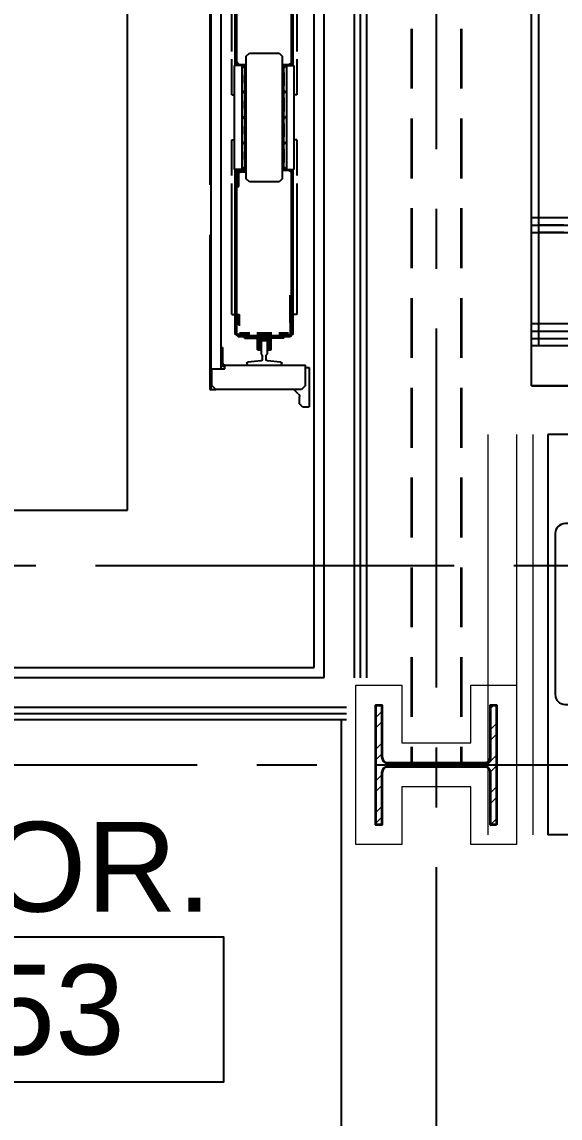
# Model space of a CAD drawing. Header units: inches. Extents: x 18000 to 22048, y 0 to 3165.
# Drawn here: x 19974.4 to 20028.4, y 1186.8 to 1296.8 of the extents above; entities that cross this region are included whole.
import ezdxf
from ezdxf.enums import TextEntityAlignment as Align

# ---------------------------------------------------------------- set-up
doc = ezdxf.new("R2010")
doc.units = ezdxf.units.IN
doc.header["$LTSCALE"] = 48
doc.header["$MEASUREMENT"] = 0
for name, pattern in [('CENTER2', [1.125, 0.75, -0.125, 0.125, -0.125]), ('HIDDEN', [0.375, 0.25, -0.125]), ('HIDDEN2', [0.1875, 0.125, -0.0625])]:
    doc.linetypes.add(name, pattern=pattern)
for name, color, linetype in [('_0_Objects', 8, 'Continuous'), ('A-Flor-Case', 8, 'Continuous'), ('A-Flor-Case-Hidden', 8, 'HIDDEN2'), ('A-Flor-Evtr', 8, 'Continuous'), ('A-Flor-Pfix', 8, 'Continuous'), ('A-Flor-Wall Mtd Fixture', 8, 'Continuous'), ('A-Grid(3-32)', 8, 'CENTER2'), ('A-Tag-Rm(3-32)', 8, 'Continuous'), ('A-Wall-Full', 8, 'Continuous'), ('A-Wall-Hatch Interior', 8, 'Continuous')]:
    doc.layers.add(name, color=color, linetype=linetype)
for name, color, linetype, lineweight in [('A-Detl-Hatch', 8, 'Continuous', 18), ('S-Detl-Hatch', 8, 'Continuous', 18), ('S-Detl-Wide', 8, 'Continuous', 35)]:
    doc.layers.add(name, color=color, linetype=linetype, lineweight=lineweight)
doc.layers.add('G-Anno-Nplt', color=8, linetype='Continuous', lineweight=18, plot=False)
doc.styles.get("Standard").update_dxf_attribs({"font": 'arial.ttf'})

# ---------------------------------------------------------------- blocks, each defined once
blk = doc.blocks.new('Otis Elev. Gen 2')
at = {"layer": 'A-Flor-Evtr'}
for p, q in [((-71.91338595270281, 13.00787401569687), (-75.85039382680043, 13.00787401569687)), ((-75.85039382680043, 12.33858267719916), (-75.85039382680043, 13.00787401569687)), ((-75.85039382680043, 12.33858267719916), (-75.53543319680102, 12.02362204719975)), ((-73.72440957480285, 12.64044094490237), (-74.11811036220024, 12.2467401574977)), ((-74.11811036220024, 12.2467401574977), (-74.11811036220024, 3.624692913399485)), ((-73.72440957480285, 12.64044094490237), (-71.67716548030148, 12.64044094490237)), ((-71.91338595270281, 12.64044094490237), (-71.91338595270281, 13.00787401569687)), ((-71.67716548030148, 10.2047244093992), (-71.67716548030148, 12.64044094490237)), ((-75.53543319680102, 12.02362204719975), (-74.83236767020207, 12.02362204719975)), ((-74.55397917370283, 11.90830975639983), (-74.11811036220024, 11.47244094489724)), ((-68.60629933860037, 11.40764645669697), (-52.05118110230251, 11.40764645669697)), ((-68.60629933860037, 11.40764645669697), (-68.60629933860037, 11.22834645670082)), ((-68.60629933860037, 11.22834645670082), (-68.60110957480356, 11.22834645670082)), ((-67.42519697640091, 11.22834645670082), (-68.60110957480356, 11.22834645670082)), ((-67.42519697640091, 11.10504645670153), (-68.60110957480356, 11.10504645670153)), ((-68.60110957480356, 10.7900864826006), (-68.60110957480356, 11.10504645670153)), ((-67.42519697640091, 11.22834645670082), (-52.05118110230251, 11.22834645670082)), ((-67.42519697640091, 11.10504645670153), (-64.66410170080053, 11.10504645670153)), ((-53.44153364470185, 11.7598425196993), (-66.60755209450144, 11.7598425196993)), ((-66.60755209450144, 11.7598425196993), (-66.60755209450144, 11.40764645669697)), ((-49.08786692910144, 11.7598425196993), (-52.6687025757019, 11.7598425196993)), ((-41.61811023620248, 11.47114645670081), (-52.05118110230251, 11.47114645670081)), ((-52.05118110230251, 10.72311496060138), (-52.05118110230251, 11.47114645670081)), ((-49.08786692910144, 11.7598425196993), (-49.08786692910144, 11.47114645670081)), ((-41.00058876280309, 11.7598425196993), (-44.58142440940355, 11.7598425196993)), ((-44.58142440940355, 11.7598425196993), (-44.58142440940355, 11.47114645670081)), ((-41.61811023620248, 10.72311496060138), (-41.61811023620248, 11.47114645670081)), ((-41.61811023620248, 11.40764645669697), (-25.06299200000285, 11.40764645669697)), ((-41.61811023620248, 11.22834645670082), (-26.2440943622023, 11.22834645670082)), ((-27.06173924410177, 11.7598425196993), (-40.22775769380314, 11.7598425196993)), ((-71.67716548030148, 6.779527559097914), (-71.67716548030148, 10.2047244093992)), ((-71.63779540160249, 10.24409448819642), (-71.47507061820215, 10.24409448819642)), ((-71.35734606630285, 10.13552143090055), (-71.24953978440317, 8.804787639099231)), ((-68.96220485040249, 10.46062992129737), (-68.8425198110017, 10.46062992129737)), ((-68.96220485040249, 10.46062992129737), (-68.96220485040249, 9.163523442897713)), ((-68.8425198110017, 10.98693622049905), (-68.8425198110017, 5.997315747998073)), ((-68.7192198110024, 10.98693622049905), (-68.7192198110024, 5.997315747998073)), ((-68.60110957480356, 10.79008582679671), (-68.45794579530047, 10.79008582679671)), ((-68.56692925980315, 9.948818897602905), (-68.56692925980315, 10.79008582679671)), ((-68.45794579530047, 10.93693622049614), (-68.45794579530047, 9.948818897602905)), ((-52.97637795270202, 10.30314960629767), (-53.29133858270143, 9.988188976400124)), ((-53.29133858270143, 9.988188976400124), (-53.29133858270143, 6.996062992096995)), ((-40.69291338580297, 10.30314960629767), (-52.97637795270202, 10.30314960629767)), ((-52.11023622050197, 10.30314960629767), (-52.11023622050197, 10.85219606300234)), ((-41.61811023620248, 10.72311496060138), (-52.05118110230251, 10.72311496060138)), ((-52.05118110230251, 10.5196850391003), (-52.05118110230251, 10.30314960629767)), ((-51.99212598420127, 10.57874015749985), (-51.91062992120351, 10.57874015749985)), ((-51.85157480310227, 10.51968503239914), (-51.85157480310227, 10.30314960629767)), ((-49.49225721780022, 10.5196850391003), (-49.49225721780022, 10.30314960629767)), ((-49.43320209970261, 10.57874015749985), (-49.35157480310227, 10.57874015749985)), ((-49.29251968500103, 10.51968503939861), (-49.29251968500103, 10.30314960629767)), ((-46.93320209970261, 10.5196850391003), (-46.93320209970261, 10.30314960629767)), ((-46.87414698160137, 10.57874015749985), (-46.79265091860361, 10.57874015749985)), ((-46.73359580050237, 10.51968503939861), (-46.73359580050237, 10.30314960629767)), ((-44.37427821520032, 10.5196850391003), (-44.37427821520032, 10.30314960629767)), ((-44.31522309710272, 10.57874015749985), (-44.23608923880238, 10.57874015749985)), ((-44.17703412070114, 10.51968503939861), (-44.17703412070114, 10.30314960629767)), ((-41.81771653540272, 10.5196850391003), (-41.81771653540272, 10.30314960629767)), ((-41.75866141730148, 10.57874015749985), (-41.67716535430009, 10.57874015749985)), ((-41.61811023620248, 10.51968503939861), (-41.61811023620248, 10.30314960629767)), ((-41.55905511810124, 10.85219606300234), (-41.55905511810124, 10.30314960629767)), ((-40.37795275590179, 9.988188976400124), (-40.69291338580297, 10.30314960629767)), ((-40.37795275590179, 6.996062992096995), (-40.37795275590179, 9.988188976400124)), ((-70.66692925980169, 8.688976377998188), (-70.55118122830027, 8.80472440939775)), ((-70.55118122830027, 8.80472440939775), (-69.27559067710172, 8.80472440939775)), ((-70.15118122830245, 9.196456692901847), (-69.08031508660133, 9.196456692901847)), ((-70.15118122830245, 9.076771653497417), (-70.15118122830245, 9.196456692901847)), ((-70.15118122830245, 9.076771653497417), (-69.08031508660133, 9.076771653497417)), ((-70.14813004720054, 9.070125984202605), (-69.15063004720287, 9.070125984202605)), ((-70.14813004720054, 8.877125984196027), (-70.14813004720054, 9.070125984202605)), ((-69.2323321749027, 8.877125984196027), (-70.14813004720054, 8.877125984196027)), ((-70.14813004720054, 8.877125984196027), (-70.08813004720287, 8.817125984198356)), ((-69.27063004720185, 8.817125984198356), (-70.08813004720287, 8.817125984198356)), ((-69.90313004720156, 9.076771653497417), (-69.90313004720156, 9.070125984202605)), ((-69.51313004720214, 9.076771653497417), (-69.51313004720214, 9.070125984202605)), ((-69.27559067710172, 8.80472440939775), (-69.23622059840272, 8.765354330702394)), ((-69.15063004720287, 9.005125984200276), (-69.27063004720185, 8.817125984198356)), ((-69.20563004720316, 8.755125984200276), (-69.02563004720287, 8.880125984200276)), ((-69.14563004720185, 8.187459317596222), (-69.14563004720185, 8.796792650900898)), ((-68.96220485040249, 8.95866141730221), (-68.96220485040249, 8.025590551202185)), ((-68.96063004720054, 8.880125984200276), (-68.96063004720054, 8.104125984202255)), ((-68.56692925980315, 7.744094488196424), (-68.56692925980315, 9.240157480300695)), ((-68.45794579530047, 9.240157480300695), (-68.45794579530047, 7.744094488196424)), ((-71.24953978440317, 8.179464329397888), (-71.35734606630285, 6.848730537596566)), ((-71.12396692900074, 8.688976377998188), (-70.66692925980169, 8.688976377998188)), ((-70.66692925980169, 8.295275590498932), (-71.12396692900074, 8.295275590498932)), ((-70.55118122830027, 8.17952755909937), (-70.66692925980169, 8.295275590498932)), ((-69.27559067710172, 8.17952755909937), (-70.55118122830027, 8.17952755909937)), ((-69.08031508660133, 7.907480314999702), (-70.15118122830245, 7.907480314999702)), ((-70.15118122830245, 7.907480314999702), (-70.15118122830245, 7.787795275602548)), ((-69.08031508660133, 7.787795275602548), (-70.15118122830245, 7.787795275602548)), ((-70.14813004720054, 8.107125984199229), (-70.08813004720287, 8.1671259841969)), ((-70.14813004720054, 8.107125984199229), (-69.2323321749027, 8.107125984199229)), ((-70.14813004720054, 7.914125984199927), (-70.14813004720054, 8.107125984199229)), ((-69.15063004720287, 7.914125984199927), (-70.14813004720054, 7.914125984199927)), ((-70.08813004720287, 8.1671259841969), (-69.27063004720185, 8.1671259841969)), ((-69.90313004720156, 7.914125984199927), (-69.90313004720156, 7.907480314999702)), ((-69.51313004720214, 7.914125984199927), (-69.51313004720214, 7.907480314999702)), ((-69.23622059840272, 8.218897637802002), (-69.27559067710172, 8.17952755909937)), ((-69.15063004720287, 7.979125984202255), (-69.27063004720185, 8.1671259841969)), ((-69.23622059840272, 8.765354330702394), (-69.23622059840272, 8.218897637802002)), ((-69.20563004720316, 8.229125984202255), (-69.20563004720316, 8.755125984200276)), ((-69.02563004720287, 8.104125984202255), (-69.20563004720316, 8.229125984202255)), ((-68.96220485040249, 6.523622047199751), (-68.96220485040249, 7.820728525599407)), ((-71.67716548030148, 4.526267716501025), (-71.67716548030148, 6.779527559097914)), ((-71.47507061820215, 6.740157480300695), (-71.63779540160249, 6.740157480300695)), ((-68.56692925980315, 5.893700787397393), (-68.56692925980315, 7.03543307090149)), ((-68.45794579530047, 7.03543307090149), (-68.45794579530047, 6.011811023599876)), ((-53.29133858270143, 6.996062992096995), (-52.97637795270202, 6.681102362199454)), ((-52.97637795270202, 6.681102362199454), (-40.69291338580297, 6.681102362199454)), ((-52.28953622050176, 6.132055905502057), (-52.28953622050176, 6.681102362199454)), ((-52.11023622050197, 6.132055905502057), (-52.11023622050197, 6.681102362199454)), ((-52.05118110230251, 6.681102362199454), (-52.05118110230251, 6.464566929396824)), ((-51.85157480310227, 6.681102362199454), (-51.85157480310227, 6.464566936097981)), ((-49.49225721780022, 6.681102362199454), (-49.49225721780022, 6.464566929396824)), ((-49.29251968500103, 6.681102362199454), (-49.29251968500103, 6.46456692909851)), ((-46.93320209970261, 6.681102362199454), (-46.93320209970261, 6.464566929396824)), ((-46.73359580050237, 6.681102362199454), (-46.73359580050237, 6.46456692909851)), ((-44.37427821520032, 6.681102362199454), (-44.37427821520032, 6.464566929396824)), ((-44.17703412070114, 6.681102362199454), (-44.17703412070114, 6.46456692909851)), ((-41.81771653540272, 6.681102362199454), (-41.81771653540272, 6.464566929396824)), ((-41.61811023620248, 6.681102362199454), (-41.61811023620248, 6.46456692909851)), ((-41.55905511810124, 6.681102362199454), (-41.55905511810124, 6.132055905502057)), ((-40.69291338580297, 6.681102362199454), (-40.37795275590179, 6.996062992096995)), ((-68.96220485040249, 6.523622047199751), (-68.8425198110017, 6.523622047199751)), ((-68.60629933860037, 5.7559055117963), (-52.05118110230251, 5.7559055117963)), ((-68.60629933860037, 5.7559055117963), (-68.60629933860037, 5.576605511800153)), ((-68.60629933860037, 5.576605511800153), (-52.05118110230251, 5.576605511800153)), ((-68.48347045010087, 5.893700787397393), (-68.56692925980315, 5.893700787397393)), ((-67.71416335280082, 6.011811023599876), (-66.60755209450144, 6.011811023599876)), ((-66.60755209450144, 5.893700787397393), (-67.62676602230204, 5.893700787397393)), ((-66.60755209450144, 5.7559055117963), (-66.60755209450144, 6.011811023599876)), ((-66.60755209450144, 5.224409448797815), (-66.60755209450144, 5.576605511800153)), ((-53.76377952750045, 5.935205511799722), (-52.48638661420046, 5.935205511799722)), ((-53.76377952750045, 5.7559055117963), (-53.76377952750045, 5.935205511799722)), ((-52.05118110230251, 6.261137007903017), (-41.61811023620248, 6.261137007903017)), ((-52.05118110230251, 6.261137007903017), (-52.05118110230251, 5.513105511796311)), ((-52.05118110230251, 5.513105511796311), (-41.61811023620248, 5.513105511796311)), ((-51.99212598420127, 6.405511810997268), (-51.91062992120351, 6.405511810997268)), ((-49.43320209970261, 6.405511810997268), (-49.35157480310227, 6.405511810997268)), ((-49.08786692910144, 5.224409448797815), (-49.08786692910144, 5.513105511796311)), ((-46.87414698160137, 6.405511810997268), (-46.79265091860361, 6.405511810997268)), ((-44.58142440940355, 5.224409448797815), (-44.58142440940355, 5.513105511796311)), ((-44.31522309710272, 6.405511810997268), (-44.23608923880238, 6.405511810997268)), ((-41.75866141730148, 6.405511810997268), (-41.67716535430009, 6.405511810997268)), ((-41.61811023620248, 6.261137007903017), (-41.61811023620248, 5.513105511796311)), ((-41.61811023620248, 5.7559055117963), (-25.06299200000285, 5.7559055117963)), ((-41.61811023620248, 5.576605511800153), (-25.06299200000285, 5.576605511800153)), ((-72.04201587400166, 4.526267716501025), (-71.67716548030148, 4.526267716501025)), ((-72.04201587400166, 3.230992126002093), (-72.04201587400166, 4.526267716501025)), ((-66.60755209450144, 5.224409448797815), (-53.44153364470185, 5.224409448797815)), ((-52.6687025757019, 5.224409448797815), (-49.08786692910144, 5.224409448797815)), ((-44.58142440940355, 5.224409448797815), (-41.00058876280309, 5.224409448797815)), ((-40.22775769380314, 5.224409448797815), (-27.06173924410177, 5.224409448797815)), ((-74.11811036220024, 3.624692913399485), (-73.72440957480285, 3.230992126002093)), ((-74.11811036220024, 3.01968503939861), (-74.11811036220024, 3.624692913399485)), ((-72.04201587400166, 4.161417322800844), (-21.57086601570336, 4.161417322800844)), ((-71.48031508660279, 4.32941732279869), (-69.89870878740112, 4.32941732279869)), ((-69.89870878740112, 4.161417322800844), (-69.89870878740112, 4.32941732279869)), ((-19.55118097640297, 3.137795275601093), (-74.11811036220024, 3.137795275601093)), ((-58.60629921260261, 3.01968503939861), (-74.11811036220024, 3.01968503939861)), ((-73.72440957480285, 3.230992126002093), (-72.04201587400166, 3.230992126002093)), ((-19.55118097640297, 3.01968503939861), (-53.60629921260261, 3.01968503939861)), ((-86.20472440940102, -71.43740157479988), (-86.20472440939739, -5.24409448818551)), ((-86.20472440939739, -5.24409448818551), (-7.464566929100329, -5.2440944882037))]:
    blk.add_line(p, q, dxfattribs=at)
for centre, radius, start, end in [((-74.83236767020207, 11.62992125980236), 0.3937007874, 44.99999999985261, 90), ((-68.60110957480356, 10.98693622049905), 0.2414102362, 90, 180), ((-68.60110957480356, 10.98693622049905), 0.1181102362, 90, 180), ((-52.48638661420046, 10.85219606300234), 0.3761503937, 0, 90), ((-41.18290472440276, 10.85219606300234), 0.3761503937, 90, 180), ((-71.63779540160249, 10.2047244093992), 0.0393700787, 90, 180), ((-71.47507061820215, 10.12598425200122), 0.1181102362, 4.631568669244797, 90), ((-51.99212598420127, 10.51968503939861), 0.0590551181, 90, 180.0000002934847), ((-51.91062992120351, 10.51968503939861), 0.0590551181, 359.9999932052458, 90), ((-51.79251968500103, 10.48432748689811), 0.0590551181, 180.0000003176638, 273.6144208646998), ((-50.67191601050217, -7.255905511803576), 17.7165354331, 86.38557911315743, 93.6144208853864), ((-49.55131233590146, 10.48432748689811), 0.0590551181, 266.3855795878801, 359.9999926532944), ((-49.43320209970261, 10.51968503939861), 0.0590551181, 90, 180.0000002934847), ((-49.35157480310227, 10.51968503939861), 0.0590551181, 359.9999997069322, 90), ((-49.23346456690342, 10.48432748689811), 0.0590551181, 180.0000003176638, 273.6144208646998), ((-48.11286089240093, -7.255905511803576), 17.7165354331, 86.38557911315743, 93.6144208853864), ((-46.99225721780022, 10.48432748689811), 0.0590551181, 266.3855795878801, 359.9999926532944), ((-46.87414698160137, 10.51968503939861), 0.0590551181, 90, 180.0000002934847), ((-46.79265091860361, 10.51968503939861), 0.0590551181, 359.9999997069322, 90), ((-46.67454068240113, 10.48432748689811), 0.0590551181, 180.0000003176638, 273.6144208646998), ((-45.55393700790228, -7.255905511803576), 17.7165354331, 86.38557911315743, 93.6144208853864), ((-44.43333333330156, 10.48432748689811), 0.0590551181, 266.3855795878801, 359.9999926532944), ((-44.31522309710272, 10.51968503939861), 0.0590551181, 90, 180.0000002934847), ((-44.23608923880238, 10.51968503939861), 0.0590551181, 359.9999997069322, 90), ((-44.11797900260353, 10.48432748689811), 0.0590551181, 180.0000003176638, 273.6144208646998), ((-42.99737532810104, -7.255905511803576), 17.7165354331, 86.38557911315743, 93.6144208853864), ((-41.87677165350033, 10.48432748689811), 0.0590551181, 266.3855795878801, 359.9999926532944), ((-41.75866141730148, 10.51968503939861), 0.0590551181, 90, 180.0000002934847), ((-41.67716535430009, 10.51968503939861), 0.0590551181, 359.9999997069322, 90), ((-71.12396692900074, 8.814960629897541), 0.125984252, 184.6315686692448, 270), ((-69.15063004720287, 8.880125984200276), 0.19, 0, 90), ((-69.15063004720287, 8.880125984200276), 0.125, 0, 90), ((-69.08031508660133, 8.95866141730221), 0.2377952756, 0, 90), ((-69.08031508660133, 8.95866141730221), 0.1181102362, 0, 90), ((-71.12396692900074, 8.169291338599578), 0.125984252, 90, 175.3684313307552), ((-69.15063004720287, 8.104125984202255), 0.19, 270, 0), ((-69.15063004720287, 8.104125984202255), 0.125, 270, 0), ((-69.08031508660133, 8.025590551202185), 0.2377952756, 270, 0), ((-69.08031508660133, 8.025590551202185), 0.1181102362, 270, 0), ((-71.63779540160249, 6.779527559097914), 0.0393700787, 180, 270), ((-71.47507061820215, 6.858267716503178), 0.1181102362, 270, 355.3684313307552), ((-68.60110957480356, 5.997315747998073), 0.2414102362, 180, 270), ((-68.60110957480356, 5.997315747998073), 0.1181102362, 180, 270), ((-52.48638661420046, 6.132055905502057), 0.3761503937, 270, 0), ((-52.48638661420046, 6.132055905502057), 0.1968503937, 270, 0), ((-51.99212598420127, 6.46456692909851), 0.0590551181, 179.9999997069322, 270), ((-51.91062992120351, 6.46456692909851), 0.0590551181, 270, 6.79517111030318e-06), ((-51.79251968500103, 6.49992448159901), 0.0590551181, 86.38557913530018, 179.9999996827531), ((-50.67191601050217, 24.2401574803007), 17.7165354331, 266.3855791146136, 273.6144208868425), ((-49.55131233590146, 6.49992448159901), 0.0590551181, 7.346705550728396e-06, 93.6144204121199), ((-49.43320209970261, 6.46456692909851), 0.0590551181, 179.9999997069322, 270), ((-49.35157480310227, 6.46456692909851), 0.0590551181, 270, 2.934846908989854e-07), ((-49.23346456690342, 6.49992448159901), 0.0590551181, 86.38557913530018, 179.9999996827531), ((-48.11286089240093, 24.2401574803007), 17.7165354331, 266.3855791146136, 273.6144208868425), ((-46.99225721780022, 6.49992448159901), 0.0590551181, 7.346705550728396e-06, 93.6144204121199), ((-46.87414698160137, 6.46456692909851), 0.0590551181, 179.9999997069322, 270), ((-46.79265091860361, 6.46456692909851), 0.0590551181, 270, 2.934846908989854e-07), ((-46.67454068240113, 6.49992448159901), 0.0590551181, 86.38557913530018, 179.9999996827531), ((-45.55393700790228, 24.2401574803007), 17.7165354331, 266.3855791146136, 273.6144208868425), ((-44.43333333330156, 6.49992448159901), 0.0590551181, 7.346705550728396e-06, 93.6144204121199), ((-44.31522309710272, 6.46456692909851), 0.0590551181, 179.9999997069322, 270), ((-44.23608923880238, 6.46456692909851), 0.0590551181, 270, 2.934846908989854e-07), ((-44.11797900260353, 6.49992448159901), 0.0590551181, 86.38557913530018, 179.9999996827531), ((-42.99737532810104, 24.2401574803007), 17.7165354331, 266.3855791146136, 273.6144208868425), ((-41.87677165350033, 6.49992448159901), 0.0590551181, 7.346705550728396e-06, 93.6144204121199), ((-41.75866141730148, 6.46456692909851), 0.0590551181, 179.9999997069322, 270), ((-41.67716535430009, 6.46456692909851), 0.0590551181, 270, 2.934846908989854e-07), ((-41.18290472440276, 6.132055905502057), 0.3761503937, 180, 270), ((-71.48031508660279, 4.526267716501025), 0.3648503937, 180, 270), ((-71.48031508660279, 4.526267716501025), 0.1968503937, 180, 270)]:
    blk.add_arc(centre, radius, start, end, dxfattribs=at)
at = {"layer": 'A-Wall-Full'}
for p, q in [((-102.0000000000036, -82.99212598429949), (-102, 13.50787401570051)), ((-102, 13.50787401570051), (2, 13.50787401570051))]:
    blk.add_line(p, q, dxfattribs=at)
blk = doc.blocks.new('Elev-otis gen2')
at = {"layer": 'A-Wall-Full'}
for points in [[(9.194999999999709, -2), (218.2613065997684, -2)], [(222.5000000000036, -3.999999999994543), (222.5000000000036, -109.0000000000036), (169.2500000000164, -109)]]:
    blk.add_lwpolyline(points, dxfattribs=at)
at = {"layer": 'A-Wall-Hatch Interior'}
for p, q in [((9.194999999999709, -2.625), (218.2613065997684, -2.625)), ((221.8750000000036, -3.999999999994543), (221.8750000000036, -108.3750000000036)), ((218.2500000000055, -6.250000000003638), (8.25, -6.250000000007276)), ((218.2500000000018, -104.7500000000036), (218.2500000000055, -6.250000000003638))]:
    blk.add_line(p, q, dxfattribs=at)
for points in [[(9.194999999999709, -3.25), (218.2613065997684, -3.25)], [(221.2500000000036, -3.999999999994543), (221.2500000000036, -107.7500000000036), (170.5000000000146, -107.7500000000036), (170.5000000000164, -104.75)]]:
    blk.add_lwpolyline(points, dxfattribs=at)
at = {"xscale": -1}
blk.add_blockref('Otis Elev. Gen 2', (115.25, -20.75787401570415), dxfattribs=at)
blk = doc.blocks.new('3RD FLOOR CORE & SHELL')
at = {"rotation": 270}
blk.add_blockref('Elev-otis gen2', (-2004.500603306955, -14592.74999999999), dxfattribs=at)
blk = doc.blocks.new('*U10')
at = {"layer": 'A-Detl-Hatch'}
h = blk.add_hatch(dxfattribs=at)
h.set_pattern_fill('ANSI32', color=256, scale=6, style=0)
h.set_pattern_definition([(45, (0, -6.06), (-1.590990257669732, 1.590990257669732), []), (45, (1.06066017, -6.06), (-1.590990257669732, 1.590990257669732), [])])
edge = h.paths.add_edge_path()
edge.add_line((6, -12.12), (6, -11.515))
edge.add_line((6, -11.515), (0.7949999999999999, -11.515))
edge.add_arc((0.7949999999999998, -10.915), 0.6000000000000014, 180.0000000000002, 270, ccw=False)
edge.add_line((0.195, -10.915), (0.195, -1.205))
edge.add_arc((0.7949999999999998, -1.205), 0.5999999999999999, 90, 180, ccw=False)
edge.add_line((0.7949999999999999, -0.6050000000000004), (6, -0.6050000000000004))
edge.add_line((6, -0.6050000000000004), (6, 0))
edge.add_line((6, 0), (-6, 0))
edge.add_line((-6, 0), (-6, -0.6050000000000004))
edge.add_line((-6, -0.6050000000000004), (-0.7949999999999999, -0.6050000000000004))
edge.add_arc((-0.7949999999999998, -1.205), 0.5999999999999996, 0, 90, ccw=False)
edge.add_line((-0.195, -1.205), (-0.195, -10.915))
edge.add_arc((-0.7949999999999998, -10.915), 0.5999999999999999, 270, 359.99999999999983, ccw=False)
edge.add_line((-0.7949999999999999, -11.515), (-6, -11.515))
edge.add_line((-6, -11.515), (-6, -12.12))
edge.add_line((-6, -12.12), (6, -12.12))
at = {"linetype": 'ByBlock'}
blk.add_lwpolyline([(6, -12.12), (6, -11.515), (0.7949999999999999, -11.515, -0.414213562373095), (0.195, -10.915), (0.195, -1.205, -0.414213562373095), (0.7949999999999999, -0.6050000000000004), (6, -0.6050000000000004), (6, 0), (-6, 0), (-6, -0.6050000000000004), (-0.7949999999999999, -0.6050000000000004, -0.414213562373095), (-0.195, -1.205), (-0.195, -10.915, -0.414213562373095), (-0.7949999999999999, -11.515), (-6, -11.515), (-6, -12.12)], format="xyb", close=True, dxfattribs=at)
blk = doc.blocks.new('W12X65')
at = {"layer": 'S-Detl-Hatch'}
blk.add_lwpolyline([(13860.59476888933, -7310.277745052937), (13860.59476888933, -7305.672745052938), (13854.78976888933, -7305.672745052938), (13854.78976888933, -7298.762745052937), (13860.59476888933, -7298.762745052937), (13860.59476888933, -7294.157745052938), (13844.59476888933, -7294.157745052938), (13844.59476888933, -7298.762745052937), (13850.39976888933, -7298.762745052937), (13850.39976888933, -7305.672745052938), (13844.59476888933, -7305.672745052938), (13844.59476888933, -7310.277745052937)], close=True, dxfattribs=at)
at = {"layer": 'S-Detl-Wide'}
blk.add_blockref('*U10', (13852.59476888933, -7296.157745052938), dxfattribs=at)
blk = doc.blocks.new('3RD FLOOR - STRUCTURAL GRID')
at = {"layer": 'A-Grid(3-32)'}
for p, q in [((-1999.500603306959, -13426.0071977946), (-1999.500603306955, -15409.76760057454)), ((-3869.699204909644, -14799.74999999999), (-113.3020017338204, -14799.74999999999)), ((-3895.500603321736, -14819.74999999999), (-87.50060332173598, -14819.74999999999))]:
    blk.add_line(p, q, dxfattribs=at)
at = {"layer": 'S-Detl-Wide', "linetype": 'HIDDEN2'}
for p, q in [((-2002.000603306959, -14592.94499999999), (-2002.000603306959, -14819.55499999999)), ((-1997.000603306959, -14592.94499999999), (-1997.000603306959, -14819.55499999999))]:
    blk.add_line(p, q, dxfattribs=at)
at = {"xscale": -1, "rotation": 90}
blk.add_blockref('W12X65', (-9301.718348359898, -967.1552311106607), dxfattribs=at)
blk = doc.blocks.new('wall sconce')
for p, q in [((2, -2.625), (2, 2.625)), ((-1, 0), (4.625, 0))]:
    blk.add_line(p, q)
blk.add_circle((2, 0), 1.875)
blk = doc.blocks.new('sink1915rear')
for p, q in [((-5.601845827053911, -4.235513189239756), (-3.783965719201888, -6.05339329709178)), ((-5.474493317582425, -4.009312308117968), (-3.076858938015338, -6.406946687685053)), ((-6.004823403472336, -4.539642394007879), (-3.607189023905249, -6.937276773574965)), ((-5.778622522350549, -4.412289884536392), (-3.960742414498522, -6.230169992388417)), ((-3.960742414498522, -6.230169992388417), (-3.783965719201888, -6.05339329709178)), ((-3.607189023905249, -6.937276773574965), (-3.076858938015338, -6.406946687685053))]:
    blk.add_line(p, q)
blk.add_circle((-6.347227801003122, -3.666907910587183), 0.9375)
for points, knots in [([(0.0004528601065345583, -3.91076877255836), (-0.4126250764766866, -3.926481334309422), (-1.229345721615267, -3.957547562818874), (-2.411726861462984, -4.201425570674523), (-3.481891077401134, -4.565371331874287), (-4.132568998395769, -4.888289128985303), (-4.42554070006971, -5.058264925630697)], [0, 0, 0, 0, 1.238365004979438, 2.448444170486671, 3.606048187069407, 4.621257040060851, 4.621257040060851, 4.621257040060851, 4.621257040060851]), ([(-5.068493935649283, -5.475971861836875), (-5.158453843785232, -5.541295895701818), (-5.499234016115146, -5.801062842462793), (-6.033423511483338, -6.293099343300849), (-6.597211587900805, -6.98617685947119), (-7.025952191445331, -7.708484889703257), (-7.324374776655734, -8.448638472511954), (-7.500775518326225, -9.197108066528614), (-7.559659323057947, -9.949188037262637), (-7.500745584228877, -10.70145636589178), (-7.324216297325545, -11.45046201719007), (-7.025472792042468, -12.19140276557655), (-6.596190983354095, -12.91461983421322), (-6.031694278158003, -13.60861709277041), (-5.327277413640399, -14.25751553891327), (-4.481233270928467, -14.83824198700177), (-3.502784771569392, -15.32976732019944), (-2.408215916333365, -15.70215543521141), (-1.22713508602255, -15.94594164893018), (-0.4117005270669409, -15.97701054819682), (0.0004589975065272256, -15.99271425195836)], [5.387657404741645, 5.387657404741645, 5.387657404741645, 5.387657404741645, 5.720939566022763, 6.671914558966629, 7.558930469905226, 8.391938934834847, 9.182353751364623, 9.94385050592812, 10.6900528230439, 11.43645772895954, 12.19852389533066, 12.98981513865818, 13.82391691069281, 14.71212740683209, 15.6642881085877, 16.68723626789985, 17.78085518532396, 18.93843724306726, 20.14741629025649, 21.38303016869123, 21.38303016869123, 21.38303016869123, 21.38303016869123])]:
    blk.add_open_spline(points, degree=3, knots=knots)
for points in [[(0.0004528598065292044, -3.910768090758356), (1.235398677506524, -3.992301177658359), (2.421989394306536, -4.229653737358358), (3.51674184070653, -4.605959435758358), (4.492905708806532, -5.097619465258358), (5.333913246206535, -5.678187459458357), (6.032236193606522, -6.323730615858359), (6.590464929406522, -7.013078333958358), (7.014007638706531, -7.730387864458358), (7.308822586206531, -8.463773831658358), (7.482779795906524, -9.205143845458359), (7.540467743906532, -9.949121220958357), (7.482760787506535, -10.69330034585836), (7.308676673006531, -11.43522553545836), (7.013537163906534, -12.16942574765836), (6.589443024006528, -12.88767952865836), (6.030482920006534, -13.57797237235836), (5.331320934106529, -14.22435491845836), (4.489510967006524, -14.80557130815836), (3.512820066106528, -15.29762395235836), (2.418128098406527, -15.67403827005836), (1.232639430006529, -15.91129127545836), (0.000458997406525441, -15.99271460255836)], [(0.0001532756065358853, -9.702288986758358), (-0.4781987342934713, -9.607139346958359), (-0.8837266100934755, -9.336176053958358), (-1.154693306093471, -8.930650118958358), (-1.249846724393464, -8.452298014358359), (-1.154698973993476, -7.973941538058359), (-0.8837337915934711, -7.568409100958359), (-0.4782032952934685, -7.297440515658359), (0.0001532756065358853, -7.20228898665836)], [(0.0001532816065292764, -7.57728898665836), (-0.3346915431934718, -7.643893076658358), (-0.6185694750934658, -7.833574870258357), (-0.8082429797934694, -8.117445001858357), (-0.8748467242934694, -8.452295324158356), (-0.8082390134934698, -8.787142547058359), (-0.6185644455934707, -9.07100813245836), (-0.3346883527934708, -9.260686218258357), (0.0001532824065293426, -9.32728898665836)], [(0.0001532756065358853, -9.702288986758358), (0.4785052856065306, -9.607139346958359), (0.8840331614065349, -9.336176053958358), (1.154999857306535, -8.930650118958358), (1.250153275606536, -8.452298014358359), (1.155005525206533, -7.973941538058359), (0.8840403429065304, -7.568409100958359), (0.4785098466065278, -7.297440515658359), (0.0001532756065358853, -7.20228898665836)], [(0.0001532816065292764, -7.57728898665836), (0.3349980945065312, -7.643893076658358), (0.6188760264065252, -7.833574870258357), (0.8085495311065358, -8.117445001858357), (0.8751532756065359, -8.452295324158356), (0.8085455648065292, -8.787142547058359), (0.61887099690653, -9.07100813245836), (0.3349949041065301, -9.260686218258357), (0.0001532824065293426, -9.32728898665836)]]:
    blk.add_spline(points, degree=3)
at = {"layer": 'A-Flor-Case-Hidden', "linetype": 'HIDDEN2', "ltscale": 0.25, "extrusion": (0, 0, -1)}
blk.add_ellipse((0.0001532769065306638, -10.01428898665836), major_axis=(-8.5625, 0), ratio=0.8248175182481752, dxfattribs=at)
blk = doc.blocks.new('41in Std Vanity')
at = {"layer": 'A-Flor-Case'}
for p, q in [((23.00000000001091, 52), (0, 52)), ((0.7500000000013642, 4), (0.7500000000109139, 52)), ((23.00000000000045, 4), (23.00000000001091, 52)), ((23.00000000000045, 4), (4.547473508864641e-13, 4))]:
    blk.add_line(p, q, dxfattribs=at)
at = {"layer": 'A-Flor-Case-Hidden'}
for p, q in [((0, 51.25), (22.00000000000091, 51.25)), ((22.00000000000091, 4.75), (22.00000000001, 51.125)), ((0, 50.5), (21.25000000000114, 50.5)), ((0, 49.75), (21.25000000000114, 49.75)), ((0, 16.875), (21.25000000000114, 16.875)), ((0, 16.125), (21.25000000000114, 16.125)), ((21.25000000000364, 16.125), (0.750000000003638, 16.125)), ((0, 15.375), (22.00000000000091, 15.375)), ((21.25000000000364, 15.375), (0.750000000003638, 15.375)), ((0, 6.25), (21.25000000000114, 6.25)), ((0, 5.5), (21.25000000000114, 5.5)), ((0, 4.75), (22.00000000000091, 4.75))]:
    blk.add_line(p, q, dxfattribs=at)
for points in [[(21.25000000000114, 49.75), (22.00000000000091, 49.75), (22.00000000000091, 51.25), (21.25000000000114, 51.25)], [(21.25000000000114, 16.875), (22.00000000000091, 16.875), (22.00000000000091, 15.375), (21.25000000000114, 15.375)], [(21.25000000000114, 6.25), (22.00000000000091, 6.25), (22.00000000000091, 4.75), (21.25000000000114, 4.75)]]:
    blk.add_lwpolyline(points, close=True, dxfattribs=at)
at = {"layer": 'A-Wall-Full'}
for p, q in [((0, 0), (0, 56)), ((0, 56), (23.00000000001091, 55.99999999999091)), ((23.00000000001091, 0), (0, 0))]:
    blk.add_line(p, q, dxfattribs=at)
at = {"layer": 'A-Flor-Pfix', "rotation": 90}
blk.add_blockref('sink1915rear', (2.736114859054396, 33.31233616187853), dxfattribs=at)
at = {"layer": 'A-Flor-Wall Mtd Fixture', "xscale": -1, "rotation": 90}
blk.add_blockref('wall sconce', (11.500000000005, 54.99999999999545), dxfattribs=at)
at = {"layer": 'A-Flor-Wall Mtd Fixture', "rotation": 90}
blk.add_blockref('wall sconce', (11.50000000000546, 1), dxfattribs=at)
blk = doc.blocks.new('Studio Vanity and Closet Typ')
at = {"layer": 'A-Wall-Full'}
blk.add_line((0, 0), (0, -23.00000000001091), dxfattribs=at)
at = {"xscale": -1, "rotation": 90}
blk.add_blockref('41in Std Vanity', (0, 0), dxfattribs=at)
blk = doc.blocks.new('Toiliet American Std Cadet Pro')
for p, q in [((5.839921660070786, 9.062505791591093), (0.9999923428219972, 9.062500811356813)), ((-6.8458210762401e-06, 8.062500000000682), (6.84582104781839e-06, -8.062500000000455)), ((6.839922910565974, 7.896269271069514), (6.83992247142703, 8.062506602947906)), ((7.531675966204034, 6.5162270408739), (6.99574209232037, 7.360211553805357)), ((7.687504852041457, -5.98014813940199), (7.68749514795843, 5.980169323609744)), ((6.995754035816532, -7.360191492113245), (7.531686540155164, -6.516206109515224)), ((6.839936163069183, -8.062493397052776), (6.839935723930012, -7.896249462226478)), ((1.000007657177292, -9.062499188643415), (5.839936974426081, -9.062494208408907))]:
    blk.add_line(p, q)
for centre, radius, start, end in [((0.9999931541785827, 8.062500811357268), 0.9999999999999999, 90.00004648730803, 180.000046487308), ((5.839922471427371, 8.06250579159132), 0.9999999999999999, 4.648730802774381e-05, 90.00004648730803), ((7.839922910565861, 7.896270082426099), 1.00000000000023, 180.000046487282, 212.4157267287875), ((6.687495147958543, 5.980168512253158), 1.000000000000227, 4.648730802774381e-05, 32.4157267288182), ((10.88910110862361, 10.10133413929634), 4.911750858309969, 226.878355171493, 295.5830616127054), ((10.88911725706632, -10.10130787825301), 4.911750778598119, 64.4170277726952, 133.1217347887163), ((6.687504852041769, -5.98014895075903), 0.999999999999916, 327.5843662458179, 4.648730802774381e-05), ((7.839935723929699, -7.896248650869893), 0.9999999999999999, 147.5843662458017, 180.000046487308), ((1.000006845820707, -8.06249918864387), 0.9999999999999999, 180.000046487308, 270.000046487308), ((5.839936163069495, -8.062494208409362), 0.9999999999999999, 270.000046487308, 4.648730802774381e-05)]:
    blk.add_arc(centre, radius, start, end)
for major_axis, ratio, start_param, end_param in [((9.174326882969053, 7.44365080935051e-06), 0.762998756125892, 4.086016556575147, 8.480354057783977), ((9.174326882969057, 7.44365076045988e-06), 0.7629987561258906, 2.197168750605836, 4.086016556577484)]:
    blk.add_ellipse((18.38817311703089, 1.911255458253436e-05), major_axis=major_axis, ratio=ratio, start_param=start_param, end_param=end_param)
blk = doc.blocks.new('Studio Bath 2')
at = {"layer": 'A-Wall-Full'}
for p, q in [((-80.99999999997817, -22), (-80.99999999997817, 6.144999999954962)), ((-76.12499999997817, -22), (-76.12499999997817, 6.144999999945867)), ((-76.12499999997817, 6.144999999945867), (-36.00000000000546, 6.144999999945867)), ((-76.12499999997817, 6.144999999945867), (-36.00000000000546, 6.144999999945867)), ((-36.00000000000546, 0), (-36.00000000000546, 6.144999999945867))]:
    blk.add_line(p, q, dxfattribs=at)
at = {"layer": 'G-Anno-Nplt'}
for p, q in [((-76.12499999997817, 12.14499999994587), (-36.00000000000546, 12.14499999994587)), ((-76.12499999997817, 9.269999999945867), (-36.00000000000546, 9.269999999945867)), ((-76.12499999997817, 7.644999999945867), (-36.00000000000546, 7.644999999945867))]:
    blk.add_line(p, q, dxfattribs=at)
at = {"layer": 'A-Flor-Pfix', "xscale": -1, "rotation": 90}
blk.add_blockref('Toiliet American Std Cadet Pro', (-58.12499999997817, 5.395000106083899), dxfattribs=at)
blk = doc.blocks.new('King Studio 2')
at = {"xscale": -1, "rotation": 90}
for name, p in [('Studio Vanity and Closet Typ', (9.559999999997672, 87.00000000000728)), ('Studio Bath 2', (17.32999999994172, 6))]:
    blk.add_blockref(name, p, dxfattribs=at)
blk = doc.blocks.new('linen elev lobby vending')
at = {"layer": 'A-Wall-Full'}
blk.add_line((104.4399999999951, 5), (104.4399999999951, -42.49829700968735), dxfattribs=at)
blk = doc.blocks.new('Rm Tag')
blk.add_lwpolyline([(-0.2123981095694489, 0.07589473110726885), (0.2123981095694489, 0.07589473110726885), (0.2123981095694489, -0.07589473110715517), (-0.2123981095694489, -0.07589473110715517)], close=True)
for p in [(0, 0.2858456260896673), (0, 0.1492807692377482), (0, 0)]:
    blk.add_attdef('XXX', text='', height=0.09375).set_placement(p, align=Align.MIDDLE_CENTER)

msp = doc.modelspace()

# ---------------------------------------------------------------- block references
at = {"layer": '_0_Objects', "linetype": 'HIDDEN'}
msp.add_blockref('3RD FLOOR - STRUCTURAL GRID', (22015.50060332174, 16042.007198477), dxfattribs=at)
at = {"layer": '_0_Objects'}
for name, p in [('3RD FLOOR CORE & SHELL', (22015.50060332174, 16042.007198477)), ('King Studio 2', (20016.00000001478, 1173.257198477005)), ('linen elev lobby vending', (19902.00000001478, 1221.757198477011))]:
    msp.add_blockref(name, p, dxfattribs=at)
at = {"layer": 'A-Tag-Rm(3-32)'}
ref = msp.add_blockref('Rm Tag', (19974.24528265135, 1197.715237456472), dxfattribs=dict(at, xscale=96, yscale=96, zscale=96))
ref.add_attrib('XXX', 'STOR.', dxfattribs={"layer": '0', "height": 9}).set_placement((19974.24528265135, 1212.046191303296), align=Align.MIDDLE_CENTER)
ref.add_attrib('XXX', '353', dxfattribs={"layer": '0', "height": 9}).set_placement((19974.24528265135, 1197.715237456472), align=Align.MIDDLE_CENTER)

doc.saveas('drawing.dxf')
